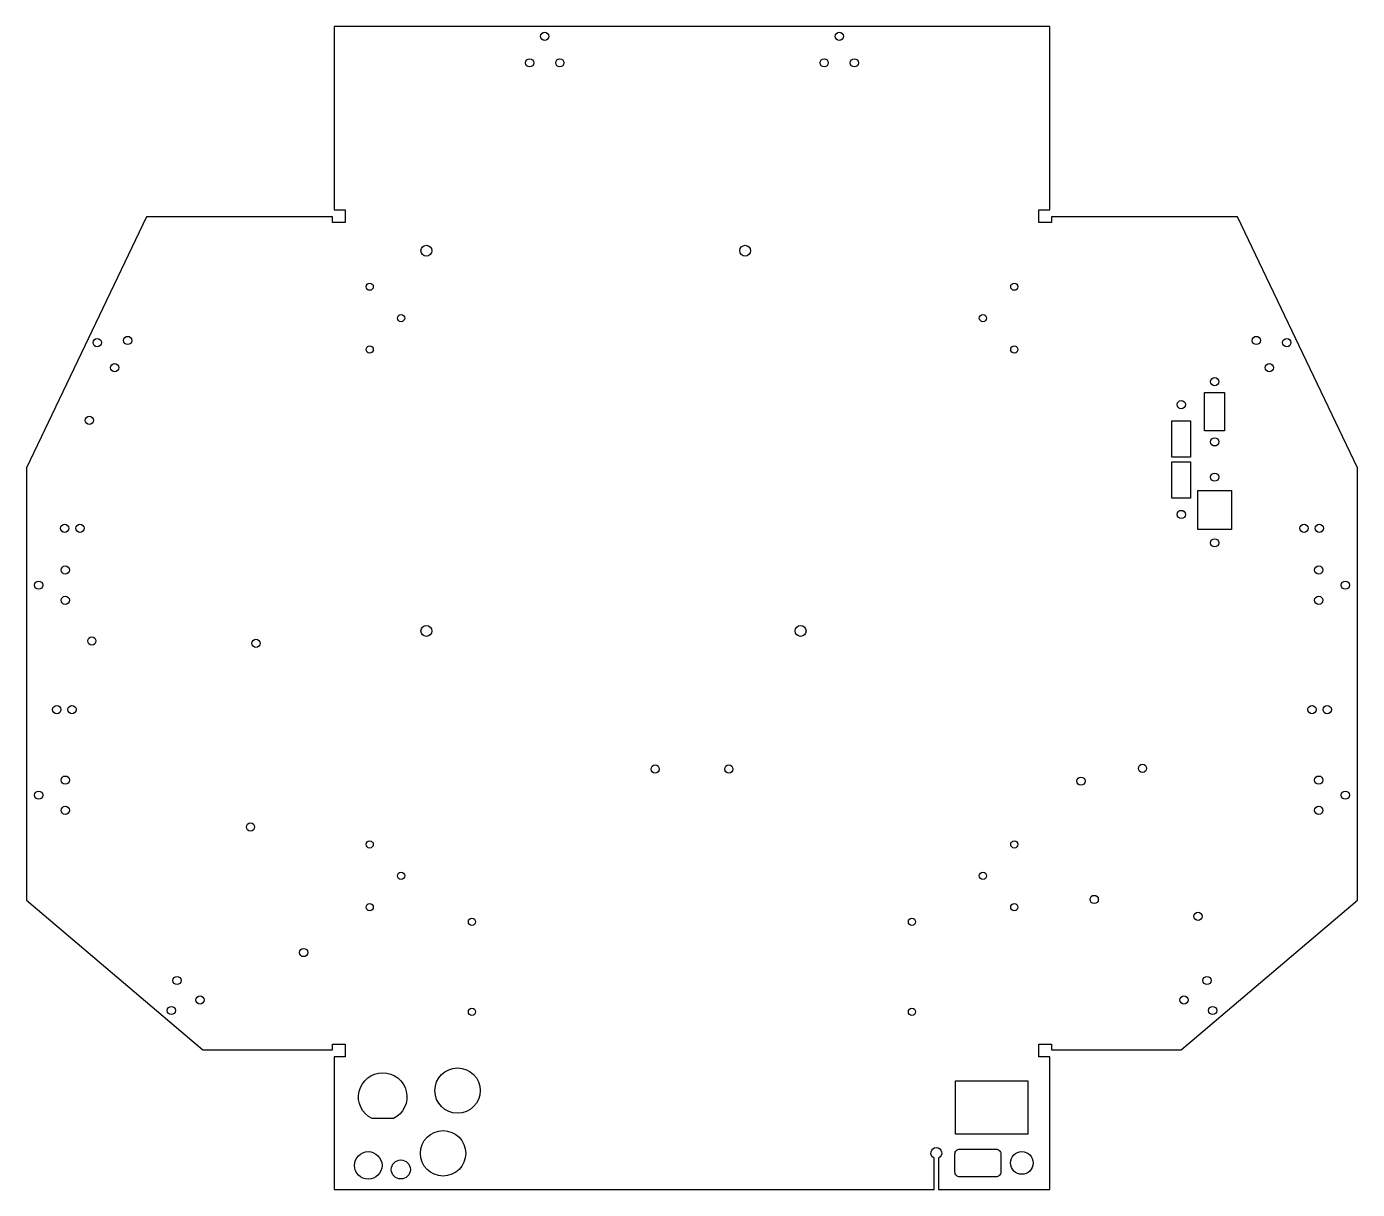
# Model space of a CAD drawing. Header units: millimetres. Extents: x -127 to 424, y -482 to 0.
import ezdxf

# ---------------------------------------------------------------- set-up
doc = ezdxf.new("R2010")
doc.units = ezdxf.units.MM

msp = doc.modelspace()

# ---------------------------------------------------------------- linework, layer by layer
for points in [[(297.13, -421.53), (297.13, -423.78), (350.8, -423.78), (423.85, -361.81), (423.85, -182.81), (374.17, -78.85), (297.13, -78.85), (297.13, -81.1), (291.96, -81.1), (291.96, -75.93), (296.5, -75.93), (296.5, 0), (0, 0), (0, -75.93), (4.54, -75.93), (4.54, -81.1), (-0.63, -81.1), (-0.63, -78.85), (-77.67, -78.85), (-127.35, -182.81), (-127.35, -361.81), (-54.3, -423.78), (-0.63, -423.78), (-0.63, -421.53), (4.54, -421.53), (4.54, -426.7), (0, -426.7), (0, -481.63), (248.55, -481.63), (248.55, -468.63, -4.791288), (250.35, -468.63), (250.35, -481.63), (296.5, -481.63), (296.5, -426.7), (291.96, -426.7), (291.96, -421.53)], [(24.59, -452.31), (15.71, -452.31, -4.282243)], [(276.15, -466.94), (276.15, -474.44, -0.414214), (274.15, -476.44), (259.15, -476.44, -0.414214), (257.15, -474.44), (257.15, -466.94, -0.414214), (259.15, -464.94), (274.15, -464.94, -0.414214)]]:
    msp.add_lwpolyline(points, format="xyb", close=True)
for points in [[(360.57, -151.6), (368.86, -151.6), (368.86, -167.48), (360.57, -167.48)], [(347.02, -178.31), (347.02, -163.31), (354.77, -163.31), (354.77, -178.31)], [(354.77, -180.31), (354.77, -195.31), (347.02, -195.31), (347.02, -180.31)], [(357.72, -192.1), (371.72, -192.1), (371.72, -208.35), (357.72, -208.35)], [(287.35, -436.7), (287.35, -458.69), (257.35, -458.69), (257.35, -436.7)]]:
    msp.add_lwpolyline(points, close=True)
for centre, radius in [((87.25, -4), 1.7), ((209.25, -4), 1.7), ((81, -15), 1.7), ((93.5, -15), 1.7), ((203, -15), 1.7), ((215.5, -15), 1.7), ((38.25, -92.81), 2.25), ((170.25, -92.81), 2.25), ((14.75, -107.73), 1.5), ((281.75, -107.73), 1.5), ((27.75, -120.73), 1.5), ((268.75, -120.73), 1.5), ((-98.1, -130.88), 1.7), ((-85.48, -129.99), 1.7), ((14.75, -133.73), 1.5), ((281.75, -133.73), 1.5), ((381.98, -129.99), 1.7), ((394.6, -130.88), 1.7), ((-90.87, -141.27), 1.7), ((387.37, -141.27), 1.7), ((364.72, -147.07), 1.7), ((350.9, -156.56), 1.7), ((-101.35, -163.1), 1.7), ((364.72, -172.01), 1.7), ((364.72, -186.62), 1.7), ((350.9, -202.06), 1.7), ((-111.56, -207.81), 1.7), ((-105.26, -207.81), 1.7), ((401.76, -207.81), 1.7), ((408.06, -207.81), 1.7), ((364.72, -213.84), 1.7), ((-111.35, -225.1), 1.7), ((407.85, -225.1), 1.7), ((-122.35, -231.35), 1.7), ((418.85, -231.35), 1.7), ((-111.35, -237.6), 1.7), ((407.85, -237.6), 1.7), ((-100.35, -254.47), 1.7), ((38.25, -250.31), 2.25), ((193.25, -250.31), 2.25), ((-32.35, -255.47), 1.7), ((-114.86, -282.89), 1.7), ((-108.56, -282.89), 1.7), ((405.06, -282.89), 1.7), ((411.36, -282.89), 1.7), ((133.01, -307.53), 1.7), ((163.49, -307.53), 1.7), ((334.85, -307.24), 1.7), ((-111.35, -312.1), 1.7), ((309.34, -312.53), 1.7), ((407.85, -312.1), 1.7), ((-122.35, -318.35), 1.7), ((418.85, -318.35), 1.7), ((-111.35, -324.6), 1.7), ((407.85, -324.6), 1.7), ((-34.63, -331.53), 1.7), ((14.75, -338.73), 1.5), ((281.75, -338.73), 1.5), ((27.75, -351.73), 1.5), ((268.75, -351.73), 1.5), ((14.75, -364.73), 1.5), ((281.75, -364.73), 1.5), ((314.85, -361.53), 1.7), ((357.86, -368.53), 1.7), ((57.12, -370.81), 1.5), ((239.37, -370.81), 1.5), ((-12.63, -383.53), 1.7), ((-65.05, -395.09), 1.7), ((361.55, -395.09), 1.7), ((-55.51, -403.18), 1.7), ((352.01, -403.18), 1.7), ((-67.4, -407.52), 1.7), ((57.12, -408.06), 1.5), ((239.37, -408.06), 1.5), ((363.9, -407.52), 1.7), ((51.15, -440.7), 9.4), ((45.15, -466.7), 9.4), ((14.15, -471.7), 5.7), ((284.85, -470.69), 4.7), ((27.65, -473.38), 3.94)]:
    msp.add_circle(centre, radius)

doc.saveas('drawing.dxf')
